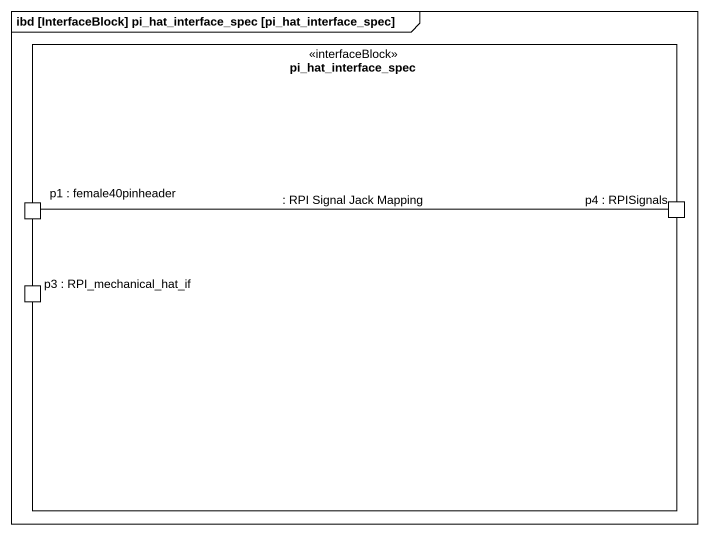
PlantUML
@startuml
mainframe ibd [InterfaceBlock] pi_hat_interface_spec [pi_hat_interface_spec]
rectangle pi_hat_interface_spec <<interfaceBlock>> {
  port "p1 : female40pinheader" as p1_female40pinheader
  port "p4 : RPISignals" as p4_RPISignals
  port "p3 : RPI_mechanical_hat_if" as p3_RPI_mechanical_hat_if
}
p4_RPISignals -left- p1_female40pinheader : : RPI Signal Jack Mapping
@enduml
